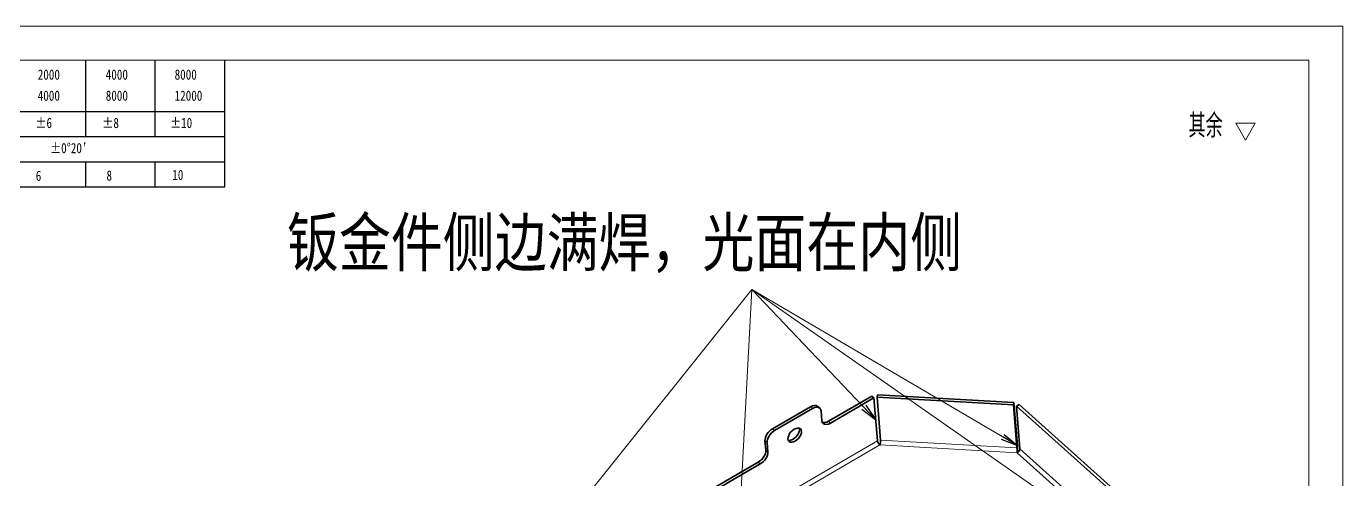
# Model space of a CAD drawing. Header units: millimetres. Extents: x 142029 to 212337, y -20537 to 1533.
# Drawn here: x 142953.2 to 143340.4, y 818.6 to 951.9 of the extents above; entities that cross this region are included whole.
import ezdxf

# ---------------------------------------------------------------- set-up
doc = ezdxf.new("R2010")
doc.units = ezdxf.units.MM
doc.header["$LTSCALE"] = 0.5
doc.linetypes.add('DOT2', pattern=[0.125, 0, -0.125])
doc.layers.add('图\\M+19E79\\M+195B6\\M+18E9A', color=7, linetype='Continuous')
for name, color, linetype, lineweight in [('图框', 7, 'Continuous', 18), ('标注线', 3, 'Continuous', 18), ('粗实线', 7, 'Continuous', 35)]:
    doc.layers.add(name, color=color, linetype=linetype, lineweight=lineweight)
doc.layers.add('打印', color=7, linetype='Continuous', lineweight=15, plot=False)
doc.layers.add('打印-禁用', color=7, linetype='Continuous', lineweight=15, plot=False)
doc.styles.add('DIM', font='romans.shx', dxfattribs={"width": 0.8, "bigfont": 'bigfont.shx'})
doc.styles.add('国标', font='simfang.ttf', dxfattribs={"width": 0.8})
doc.styles.add('机械长仿宋', font='gbenor.shx', dxfattribs={"height": 1, "bigfont": 'gbcbig.shx'})
doc.dimstyles.new('XR 1-2$7', dxfattribs={"dimscale": 2, "dimtxt": 3.5, "dimasz": 2.5, "dimexe": 1, "dimexo": 0.625, "dimgap": 1.2, "dimtad": 1, "dimdsep": 46, "dimtxsty": 'DIM', "dimblk": 'OPEN', "dimcen": 0, "dimclrd": 8, "dimclre": 8, "dimclrt": 2, "dimazin": 2, "dimtfac": 0.5, "dimtmove": 0, "dimatfit": 3, "dimldrblk": 'OPEN', "dimfxl": 0, "dimtolj": 2, "dimlwd": 13, "dimlwe": 13, "dimarcsym": 0})

# ---------------------------------------------------------------- blocks, each defined once
blk = doc.blocks.new('GZDEH零件A3图框V01版')
at = {"layer": '图\\M+19E79\\M+195B6\\M+18E9A', "color": 9}
for p, q in [((3092.64, -1561.98), (3092.64, -1554.46)), ((3102.86, -1561.98), (3102.86, -1554.46)), ((3113.09, -1573.08), (3113.09, -1554.46)), ((2996.09, -1561.98), (3113.09, -1561.98)), ((3092.64, -1565.68), (3092.64, -1561.98)), ((3102.86, -1565.68), (3102.86, -1561.98)), ((2996.09, -1565.68), (3113.09, -1565.68)), ((2996.09, -1569.38), (3113.09, -1569.38)), ((3092.64, -1573.08), (3092.64, -1569.38)), ((3102.86, -1573.08), (3102.86, -1569.38)), ((2990.09, -1573.08), (3113.09, -1573.08))]:
    blk.add_line(p, q, dxfattribs=at)
at = {"layer": '图框', "linetype": 'Continuous'}
for p, q in [((3272.49, -1554.46), (2882.49, -1554.46)), ((3272.49, -1832.96), (3272.49, -1554.46))]:
    blk.add_line(p, q, dxfattribs=at)
at = {"layer": '打印-禁用', "linetype": 'Continuous'}
for p, q in [((3277.49, -1549.46), (2857.49, -1549.46)), ((3277.49, -1846.46), (3277.49, -1549.46))]:
    blk.add_line(p, q, dxfattribs=at)
at = {"layer": '图\\M+19E79\\M+195B6\\M+18E9A', "color": 9, "style": '国标', "width": 0.8}
for s, p in [('2000', (3085.57, -1557.31)), ('4000', (3095.57, -1557.31)), ('8000', (3105.7, -1557.31)), ('4000', (3085.57, -1560.41)), ('8000', (3095.57, -1560.41)), ('12000', (3105.7, -1560.41)), ('±6', (3085.22, -1564.42)), ('±8', (3095.06, -1564.42)), ('±10', (3105.02, -1564.42)), ("±0%%D20'", (3087.38, -1568.12)), ('6', (3085.28, -1572.19)), ('8', (3095.68, -1572.15)), ('10', (3105.36, -1572.06))]:
    blk.add_text(s, height=1.5, dxfattribs=at).set_placement(p)
blk = doc.blocks.new('DEH A3')
at = {"layer": '图框'}
blk.add_blockref('GZDEH零件A3图框V01版', (-2857.49, 1846.46), dxfattribs=at)
blk = doc.blocks.new('FINISHER_1')
at = {"layer": '标注线'}
for p, q in [((0, 0), (-1.44, 2.5)), ((-1.44, 2.5), (1.44, 2.5)), ((1.44, 2.5), (0, 0))]:
    blk.add_line(p, q, dxfattribs=at)
blk = doc.blocks.new('其余任何12.5')
at = {"layer": '标注线', "color": 2, "linetype": 'ByBlock', "lineweight": 30}
blk.add_blockref('FINISHER_1', (0, 0), dxfattribs=at)
at = {"layer": '标注线', "color": 7, "linetype": 'DOT2', "style": '机械长仿宋'}
blk.add_text('其余', height=3.5, dxfattribs=at).set_placement((-8.38, 0.4))
blk = doc.blocks.new('_Open')
at = {"color": 0, "linetype": 'ByBlock', "lineweight": -2}
for p, q in [((-1, 0.167), (0, 0)), ((-1, -0.167), (0, 0)), ((0, 0), (-1, 0))]:
    blk.add_line(p, q, dxfattribs=at)

msp = doc.modelspace()

# ---------------------------------------------------------------- linework, layer by layer
at = {"color": 4, "lineweight": 13, "ltscale": 0.020286}
for p, q in [((143184.397, 839.454), (143183.793, 839.996)), ((143172.667, 833.53), (143173.272, 832.989)), ((143189.127, 835.741), (143189.731, 835.199)), ((143171.058, 829.496), (143170.453, 830.037)), ((143170.68, 827.227), (143171.284, 826.685)), ((143169.07, 823.192), (143168.466, 823.733))]:
    msp.add_line(p, q, dxfattribs=at)
at = {"color": 4, "lineweight": 13}
for p, q in [((143203.5, 829.962), (143077.908, 756.973)), ((143079.01, 755.986), (143204.262, 828.777)), ((143204.262, 828.777), (143244.595, 826.484)), ((143244.547, 827.903), (143204.465, 830.182)), ((143244.595, 826.484), (143303.536, 773.691)), ((143304.772, 774.409), (143245.409, 827.579))]:
    msp.add_line(p, q, dxfattribs=at)
at = {"layer": '打印'}
msp.add_lwpolyline([(142500.375, 951.912), (143340.375, 951.912), (143340.375, 357.912), (142500.375, 357.912)], close=True, dxfattribs=at)
at = {"layer": '粗实线', "ltscale": 0.368666}
for p, q in [((143201.876, 843.15), (143189.127, 835.741)), ((143202.481, 842.609), (143189.731, 835.199))]:
    msp.add_line(p, q, dxfattribs=at)
at = {"layer": '粗实线', "ltscale": 0.020286}
for p, q in [((143202.481, 842.609), (143201.876, 843.15)), ((143186.568, 839.581), (143185.964, 840.123))]:
    msp.add_line(p, q, dxfattribs=at)
at = {"layer": '粗实线', "ltscale": 0.317192}
for p, q in [((143203.5, 829.962), (143202.481, 842.609)), ((143204.465, 830.182), (143203.446, 842.829)), ((143244.547, 827.903), (143243.528, 840.55)), ((143244.681, 828.612), (143243.663, 841.259)), ((143245.409, 827.579), (143244.391, 840.226))]:
    msp.add_line(p, q, dxfattribs=at)
at = {"layer": '粗实线', "ltscale": 0.01805}
for p, q in [((143203.581, 843.538), (143203.446, 842.829)), ((143243.663, 841.259), (143243.528, 840.55)), ((143244.681, 828.612), (143244.547, 827.903))]:
    msp.add_line(p, q, dxfattribs=at)
at = {"layer": '粗实线'}
for p, q in [((143203.446, 842.829), (143243.528, 840.55)), ((143203.581, 843.538), (143243.663, 841.259)), ((143244.391, 840.226), (143312.29, 779.41)), ((143245.185, 840.688), (143313.084, 779.872)), ((143168.466, 823.733), (143117.608, 794.177)), ((143169.07, 823.192), (143118.212, 793.635))]:
    msp.add_line(p, q, dxfattribs=at)
at = {"layer": '粗实线', "ltscale": 0.022978}
msp.add_line((143245.185, 840.688), (143244.391, 840.226), dxfattribs=at)
at = {"layer": '粗实线', "ltscale": 0.321686}
for p, q in [((143172.667, 833.53), (143183.793, 839.996)), ((143173.272, 832.989), (143184.397, 839.454))]:
    msp.add_line(p, q, dxfattribs=at)
at = {"layer": '粗实线', "ltscale": 0.070487}
for p, q in [((143187.177, 835.922), (143186.951, 838.732)), ((143170.453, 830.037), (143170.68, 827.227)), ((143171.058, 829.496), (143171.284, 826.685))]:
    msp.add_line(p, q, dxfattribs=at)
at = {"layer": '粗实线'}
for centre, major_axis, start_param, end_param in [((143183.962, 837.888), (2.002, 2.235), 6.2831348, 7.3469466), ((143184.567, 837.347), (-2.002, -2.235), 3.1415421, 4.2053539), ((143184.567, 837.347), (-2.002, -2.235), 2.6345576, 3.1415421), ((143172.837, 831.422), (2.002, 2.235), 1.0637613, 2.6345576), ((143173.442, 830.881), (-2.002, -2.235), 4.2053539, 5.7761503), ((143179.202, 831.655), (1.668, 1.862), 1.0637613, 3.1415421), ((143178.598, 832.196), (-1.668, -1.862), 1.0637613, 2.8602282), ((143179.202, 831.655), (-1.668, -1.862), 3.1415421, 4.2053539), ((143179.202, 831.655), (-1.668, -1.862), 1.0637613, 3.1415421), ((143189.561, 837.307), (2.002, 2.235), 2.6345576, 3.1415421), ((143188.957, 837.849), (-2.002, -2.235), 0.2335029, 1.0637613), ((143189.561, 837.307), (2.002, 2.235), 3.1415421, 4.2053539), ((143178.598, 832.196), (1.668, 1.862), 3.4229562, 4.2053539), ((143179.202, 831.655), (1.668, 1.862), 3.1415421, 4.2053539), ((143168.296, 825.841), (-2.002, -2.235), 1.0637613, 2.6345576), ((143168.9, 825.3), (2.002, 2.235), 4.2053539, 5.7761503)]:
    msp.add_ellipse(centre, major_axis=major_axis, ratio=0.5844592, start_param=start_param, end_param=end_param, dxfattribs=at)
for points, knots in [([(143204.262, 828.777), (143204.243, 828.791), (143204.225, 828.805), (143204.207, 828.821), (143204.186, 828.838), (143204.165, 828.857), (143204.162, 828.859), (143204.157, 828.864), (143204.152, 828.869), (143204.149, 828.871), (143204.131, 828.888), (143204.113, 828.906), (143204.097, 828.921), (143204.079, 828.939), (143204.061, 828.958), (143204.059, 828.961), (143204.053, 828.965), (143204.048, 828.971), (143204.046, 828.974), (143204.028, 828.993), (143204.01, 829.013), (143203.995, 829.03), (143203.977, 829.051), (143203.96, 829.071), (143203.958, 829.074), (143203.95, 829.082), (143203.943, 829.092), (143203.938, 829.098), (143203.921, 829.119), (143203.904, 829.141), (143203.892, 829.156), (143203.878, 829.175), (143203.864, 829.194), (143203.862, 829.197), (143203.857, 829.203), (143203.853, 829.21), (143203.85, 829.213), (143203.834, 829.235), (143203.819, 829.258), (143203.805, 829.277), (143203.79, 829.3), (143203.775, 829.323), (143203.773, 829.327), (143203.767, 829.337), (143203.761, 829.347), (143203.757, 829.353), (143203.742, 829.376), (143203.728, 829.4), (143203.719, 829.417), (143203.707, 829.437), (143203.696, 829.457), (143203.694, 829.46), (143203.688, 829.47), (143203.683, 829.48), (143203.679, 829.487), (143203.667, 829.51), (143203.655, 829.534), (143203.647, 829.551), (143203.637, 829.571), (143203.627, 829.591), (143203.626, 829.594), (143203.622, 829.601), (143203.62, 829.607), (143203.618, 829.61), (143203.607, 829.635), (143203.596, 829.659), (143203.587, 829.681), (143203.578, 829.703), (143203.569, 829.726), (143203.568, 829.727), (143203.567, 829.73), (143203.566, 829.734), (143203.566, 829.735), (143203.557, 829.757), (143203.549, 829.779), (143203.543, 829.799), (143203.535, 829.821), (143203.529, 829.844), (143203.528, 829.847), (143203.525, 829.853), (143203.524, 829.858), (143203.523, 829.861), (143203.517, 829.884), (143203.511, 829.906), (143203.507, 829.925), (143203.503, 829.944), (143203.5, 829.962)], [0, 0, 0, 0, 0, 0, 0.2765189, 0.2765189, 0.2765189, 0.3160243, 0.3160243, 0.3160243, 0.3560835, 0.3560835, 0.3560835, 0.5964299, 0.5964299, 0.5964299, 0.636489, 0.636489, 0.636489, 0.6769078, 0.6769078, 0.6769078, 0.9194139, 0.9194139, 0.9194139, 0.9598326, 0.9598326, 0.9598326, 1.0413042, 1.0413042, 1.0413042, 1.2449808, 1.2449808, 1.2449808, 1.2857167, 1.2857167, 1.2857167, 1.3266758, 1.3266758, 1.3266758, 1.5724254, 1.5724254, 1.5724254, 1.6133845, 1.6133845, 1.6133845, 1.6952882, 1.6952882, 1.6952882, 1.9000443, 1.9000443, 1.9000443, 1.9409961, 1.9409961, 1.9409961, 2.0225185, 2.0225185, 2.0225185, 2.2263205, 2.2263205, 2.2263205, 2.2670817, 2.2670817, 2.2670817, 2.307416, 2.307416, 2.307416, 2.5695773, 2.5695773, 2.5695773, 2.5897453, 2.5897453, 2.5897453, 2.6095892, 2.6095892, 2.6095892, 2.8675338, 2.8675338, 2.8675338, 2.9072201, 2.9072201, 2.9072201, 2.9454645, 2.9454645, 2.9454645, 3.2131489, 3.2131489, 3.2131489, 3.2131489, 3.2131489, 3.2131489]), ([(143204.465, 830.182), (143204.465, 830.163), (143204.464, 830.143), (143204.463, 830.123), (143204.462, 830.099), (143204.46, 830.074), (143204.46, 830.071), (143204.46, 830.066), (143204.459, 830.059), (143204.459, 830.056), (143204.458, 830.032), (143204.456, 830.008), (143204.455, 829.986), (143204.453, 829.963), (143204.451, 829.939), (143204.451, 829.937), (143204.451, 829.934), (143204.451, 829.931), (143204.451, 829.929), (143204.45, 829.925), (143204.45, 829.922), (143204.45, 829.92), (143204.448, 829.901), (143204.447, 829.882), (143204.445, 829.864), (143204.443, 829.839), (143204.441, 829.814), (143204.44, 829.807), (143204.439, 829.796), (143204.438, 829.786), (143204.438, 829.782), (143204.436, 829.76), (143204.433, 829.737), (143204.432, 829.719), (143204.429, 829.692), (143204.426, 829.666), (143204.425, 829.659), (143204.424, 829.647), (143204.423, 829.636), (143204.422, 829.632), (143204.419, 829.609), (143204.417, 829.586), (143204.414, 829.566), (143204.411, 829.539), (143204.407, 829.512), (143204.406, 829.504), (143204.404, 829.489), (143204.402, 829.473), (143204.401, 829.466), (143204.398, 829.442), (143204.394, 829.419), (143204.392, 829.403), (143204.389, 829.38), (143204.385, 829.357), (143204.384, 829.349), (143204.382, 829.338), (143204.38, 829.326), (143204.38, 829.322), (143204.375, 829.295), (143204.371, 829.268), (143204.367, 829.245), (143204.362, 829.219), (143204.357, 829.192), (143204.357, 829.189), (143204.355, 829.181), (143204.354, 829.173), (143204.353, 829.17), (143204.349, 829.148), (143204.345, 829.125), (143204.341, 829.107), (143204.336, 829.082), (143204.331, 829.056), (143204.33, 829.049), (143204.327, 829.039), (143204.325, 829.027), (143204.324, 829.024), (143204.319, 828.998), (143204.313, 828.972), (143204.308, 828.95), (143204.302, 828.926), (143204.296, 828.903), (143204.296, 828.902), (143204.295, 828.898), (143204.294, 828.894), (143204.293, 828.892), (143204.287, 828.867), (143204.28, 828.842), (143204.274, 828.82), (143204.268, 828.798), (143204.262, 828.777)], [0, 0, 0, 0, 0, 0, 0.2691175, 0.2691175, 0.2691175, 0.3075654, 0.3075654, 0.3075654, 0.3467041, 0.3467041, 0.3467041, 0.6010961, 0.6010961, 0.6010961, 0.6206657, 0.6206657, 0.6206657, 0.6404329, 0.6404329, 0.6404329, 0.6602002, 0.6602002, 0.6602002, 0.8578703, 0.8578703, 0.8578703, 0.9369393, 0.9369393, 0.9369393, 0.977069, 0.977069, 0.977069, 1.1777166, 1.1777166, 1.1777166, 1.257976, 1.257976, 1.257976, 1.2987033, 1.2987033, 1.2987033, 1.5023389, 1.5023389, 1.5023389, 1.5837933, 1.5837933, 1.5837933, 1.6656548, 1.6656548, 1.6656548, 1.8293778, 1.8293778, 1.8293778, 1.9112393, 1.9112393, 1.9112393, 1.9521425, 1.9521425, 1.9521425, 2.1975601, 2.1975601, 2.1975601, 2.2384634, 2.2384634, 2.2384634, 2.279212, 2.279212, 2.279212, 2.4829529, 2.4829529, 2.4829529, 2.56445, 2.56445, 2.56445, 2.6050256, 2.6050256, 2.6050256, 2.868757, 2.868757, 2.868757, 2.889045, 2.889045, 2.889045, 2.9156087, 2.9156087, 2.9156087, 3.2077089, 3.2077089, 3.2077089, 3.2077089, 3.2077089, 3.2077089]), ([(143244.722, 826.555), (143244.724, 826.597), (143244.727, 826.641), (143244.729, 826.686), (143244.732, 826.756), (143244.735, 826.828), (143244.736, 826.853), (143244.738, 826.904), (143244.74, 826.954), (143244.741, 826.978), (143244.743, 827.049), (143244.744, 827.114), (143244.745, 827.151), (143244.746, 827.223), (143244.747, 827.299), (143244.747, 827.339), (143244.747, 827.405), (143244.747, 827.475), (143244.747, 827.5), (143244.747, 827.55), (143244.746, 827.6), (143244.746, 827.625), (143244.743, 827.79), (143244.738, 827.942), (143244.733, 828.04), (143244.723, 828.211), (143244.707, 828.394), (143244.7, 828.467), (143244.691, 828.541), (143244.681, 828.612)], [0, 0, 0, 0, 0, 0, 0.3860301, 0.3860301, 0.3860301, 0.5898849, 0.5898849, 0.5898849, 0.7937397, 0.7937397, 0.7937397, 1.1920061, 1.1920061, 1.1920061, 1.5632063, 1.5632063, 1.5632063, 1.7660798, 1.7660798, 1.7660798, 1.9689533, 1.9689533, 1.9689533, 3.139054, 3.139054, 3.139054, 3.8661949, 3.8661949, 3.8661949, 3.8661949, 3.8661949, 3.8661949]), ([(143244.595, 826.484), (143244.596, 826.503), (143244.598, 826.524), (143244.599, 826.544), (143244.6, 826.569), (143244.602, 826.594), (143244.602, 826.597), (143244.602, 826.603), (143244.603, 826.609), (143244.603, 826.613), (143244.604, 826.635), (143244.605, 826.658), (143244.606, 826.678), (143244.607, 826.702), (143244.608, 826.726), (143244.608, 826.73), (143244.608, 826.736), (143244.608, 826.743), (143244.609, 826.747), (143244.609, 826.771), (143244.61, 826.796), (143244.611, 826.818), (143244.611, 826.843), (143244.612, 826.869), (143244.612, 826.872), (143244.612, 826.88), (143244.612, 826.887), (143244.612, 826.891), (143244.612, 826.913), (143244.612, 826.936), (143244.613, 826.955), (143244.613, 826.981), (143244.613, 827.008), (143244.613, 827.015), (143244.613, 827.027), (143244.613, 827.038), (143244.613, 827.042), (143244.613, 827.066), (143244.612, 827.089), (143244.612, 827.109), (143244.612, 827.136), (143244.611, 827.163), (143244.611, 827.171), (143244.61, 827.187), (143244.61, 827.203), (143244.61, 827.21), (143244.609, 827.234), (143244.609, 827.258), (143244.608, 827.273), (143244.607, 827.297), (143244.606, 827.32), (143244.606, 827.328), (143244.605, 827.34), (143244.605, 827.352), (143244.605, 827.355), (143244.603, 827.383), (143244.602, 827.41), (143244.6, 827.433), (143244.599, 827.459), (143244.597, 827.486), (143244.597, 827.49), (143244.596, 827.497), (143244.596, 827.505), (143244.595, 827.509), (143244.593, 827.537), (143244.591, 827.565), (143244.589, 827.589), (143244.586, 827.614), (143244.584, 827.639), (143244.584, 827.641), (143244.583, 827.645), (143244.583, 827.648), (143244.583, 827.65), (143244.582, 827.654), (143244.582, 827.657), (143244.582, 827.659), (143244.579, 827.682), (143244.577, 827.705), (143244.574, 827.725), (143244.571, 827.749), (143244.568, 827.772), (143244.568, 827.775), (143244.567, 827.782), (143244.566, 827.788), (143244.566, 827.792), (143244.562, 827.817), (143244.558, 827.842), (143244.554, 827.863), (143244.551, 827.883), (143244.547, 827.903)], [0, 0, 0, 0, 0, 0, 0.2699832, 0.2699832, 0.2699832, 0.3085547, 0.3085547, 0.3085547, 0.3478108, 0.3478108, 0.3478108, 0.5833405, 0.5833405, 0.5833405, 0.6225966, 0.6225966, 0.6225966, 0.6622466, 0.6622466, 0.6622466, 0.9001429, 0.9001429, 0.9001429, 0.9397929, 0.9397929, 0.9397929, 0.9800059, 0.9800059, 0.9800059, 1.1810695, 1.1810695, 1.1810695, 1.2614953, 1.2614953, 1.2614953, 1.3022599, 1.3022599, 1.3022599, 1.5060825, 1.5060825, 1.5060825, 1.5876116, 1.5876116, 1.5876116, 1.6694896, 1.6694896, 1.6694896, 1.8332453, 1.8332453, 1.8332453, 1.9151233, 1.9151233, 1.9151233, 1.9560144, 1.9560144, 1.9560144, 2.2013592, 2.2013592, 2.2013592, 2.2422503, 2.2422503, 2.2422503, 2.2829992, 2.2829992, 2.2829992, 2.5478614, 2.5478614, 2.5478614, 2.5682359, 2.5682359, 2.5682359, 2.588517, 2.588517, 2.588517, 2.6087981, 2.6087981, 2.6087981, 2.852159, 2.852159, 2.852159, 2.8927205, 2.8927205, 2.8927205, 2.9321211, 2.9321211, 2.9321211, 3.2079057, 3.2079057, 3.2079057, 3.2079057, 3.2079057, 3.2079057]), ([(143245.409, 827.579), (143245.41, 827.56), (143245.409, 827.54), (143245.408, 827.52), (143245.405, 827.498), (143245.401, 827.475), (143245.402, 827.474), (143245.401, 827.471), (143245.401, 827.469), (143245.4, 827.467), (143245.399, 827.464), (143245.399, 827.461), (143245.399, 827.46), (143245.395, 827.441), (143245.391, 827.422), (143245.387, 827.405), (143245.381, 827.384), (143245.375, 827.364), (143245.374, 827.361), (143245.374, 827.356), (143245.372, 827.352), (143245.371, 827.35), (143245.37, 827.347), (143245.369, 827.344), (143245.369, 827.343), (143245.362, 827.322), (143245.354, 827.3), (143245.346, 827.28), (143245.337, 827.259), (143245.328, 827.238), (143245.327, 827.236), (143245.326, 827.233), (143245.325, 827.23), (143245.324, 827.228), (143245.322, 827.225), (143245.321, 827.222), (143245.32, 827.221), (143245.31, 827.199), (143245.3, 827.177), (143245.289, 827.157), (143245.277, 827.136), (143245.265, 827.114), (143245.264, 827.112), (143245.262, 827.109), (143245.261, 827.106), (143245.26, 827.105), (143245.258, 827.102), (143245.256, 827.099), (143245.255, 827.097), (143245.245, 827.08), (143245.234, 827.063), (143245.224, 827.047), (143245.21, 827.026), (143245.195, 827.005), (143245.191, 826.998), (143245.184, 826.989), (143245.178, 826.98), (143245.175, 826.977), (143245.162, 826.959), (143245.148, 826.941), (143245.136, 826.926), (143245.119, 826.905), (143245.101, 826.885), (143245.096, 826.879), (143245.088, 826.87), (143245.081, 826.861), (143245.078, 826.858), (143245.06, 826.838), (143245.041, 826.818), (143245.025, 826.801), (143245.005, 826.782), (143244.986, 826.763), (143244.983, 826.76), (143244.977, 826.755), (143244.972, 826.749), (143244.968, 826.747), (143244.948, 826.728), (143244.928, 826.709), (143244.91, 826.694), (143244.889, 826.676), (143244.867, 826.659), (143244.864, 826.657), (143244.858, 826.652), (143244.852, 826.646), (143244.849, 826.644), (143244.827, 826.628), (143244.805, 826.611), (143244.786, 826.598), (143244.763, 826.582), (143244.74, 826.567), (143244.737, 826.565), (143244.731, 826.561), (143244.724, 826.556), (143244.721, 826.555), (143244.694, 826.538), (143244.667, 826.522), (143244.643, 826.508), (143244.619, 826.496), (143244.595, 826.484)], [0, 0, 0, 0, 0, 0, 0.2864152, 0.2864152, 0.2864152, 0.3055135, 0.3055135, 0.3055135, 0.3248796, 0.3248796, 0.3248796, 0.3442456, 0.3442456, 0.3442456, 0.5766074, 0.5766074, 0.5766074, 0.6153378, 0.6153378, 0.6153378, 0.6349136, 0.6349136, 0.6349136, 0.6544894, 0.6544894, 0.6544894, 0.9089417, 0.9089417, 0.9089417, 0.9285171, 0.9285171, 0.9285171, 0.9483012, 0.9483012, 0.9483012, 0.9680853, 0.9680853, 0.9680853, 1.2252606, 1.2252606, 1.2252606, 1.2450447, 1.2450447, 1.2450447, 1.26509, 1.26509, 1.26509, 1.2851352, 1.2851352, 1.2851352, 1.4855786, 1.4855786, 1.4855786, 1.5657587, 1.5657587, 1.5657587, 1.6063077, 1.6063077, 1.6063077, 1.8090456, 1.8090456, 1.8090456, 1.8901431, 1.8901431, 1.8901431, 1.9309767, 1.9309767, 1.9309767, 2.1759678, 2.1759678, 2.1759678, 2.2168013, 2.2168013, 2.2168013, 2.2578026, 2.2578026, 2.2578026, 2.5038001, 2.5038001, 2.5038001, 2.5448014, 2.5448014, 2.5448014, 2.5858609, 2.5858609, 2.5858609, 2.8322062, 2.8322062, 2.8322062, 2.8732657, 2.8732657, 2.8732657, 2.9142258, 2.9142258, 2.9142258, 3.2097521, 3.2097521, 3.2097521, 3.2097521, 3.2097521, 3.2097521])]:
    msp.add_open_spline(points, degree=5, knots=knots, dxfattribs=at)

# ---------------------------------------------------------------- block references
at = {"layer": '图框', "xscale": 2, "yscale": 2, "zscale": 2}
msp.add_blockref('DEH A3', (142500.375, 357.912), dxfattribs=at)
at = {"layer": '标注线', "xscale": 2, "yscale": 2, "zscale": 2}
msp.add_blockref('其余任何12.5', (143311.784, 918.383), dxfattribs=at)

# ---------------------------------------------------------------- texts
at = {"layer": '标注线', "color": 2, "insert": (143029.851, 879.318), "char_height": 14, "attachment_point": 7, "style": 'DIM'}
msp.add_mtext('{\\f宋体|b0|i0|c134|p2;钣金件侧边满焊，光面在内侧}', dxfattribs=at)

# ---------------------------------------------------------------- leaders
at = {"layer": '标注线'}
for points in [[(143074.788, 759.768), (143166.574, 874.492)], [(143156.542, 687.372), (143166.574, 874.492)], [(143202.99, 836.286), (143166.574, 874.492)], [(143244.681, 828.612), (143166.574, 874.492)], [(143307.569, 776.035), (143166.574, 874.492)]]:
    msp.add_leader(points, dimstyle='XR 1-2$7', override={"dimgap": 1.2, "dimtad": 1}, dxfattribs=at)

doc.saveas('drawing.dxf')
